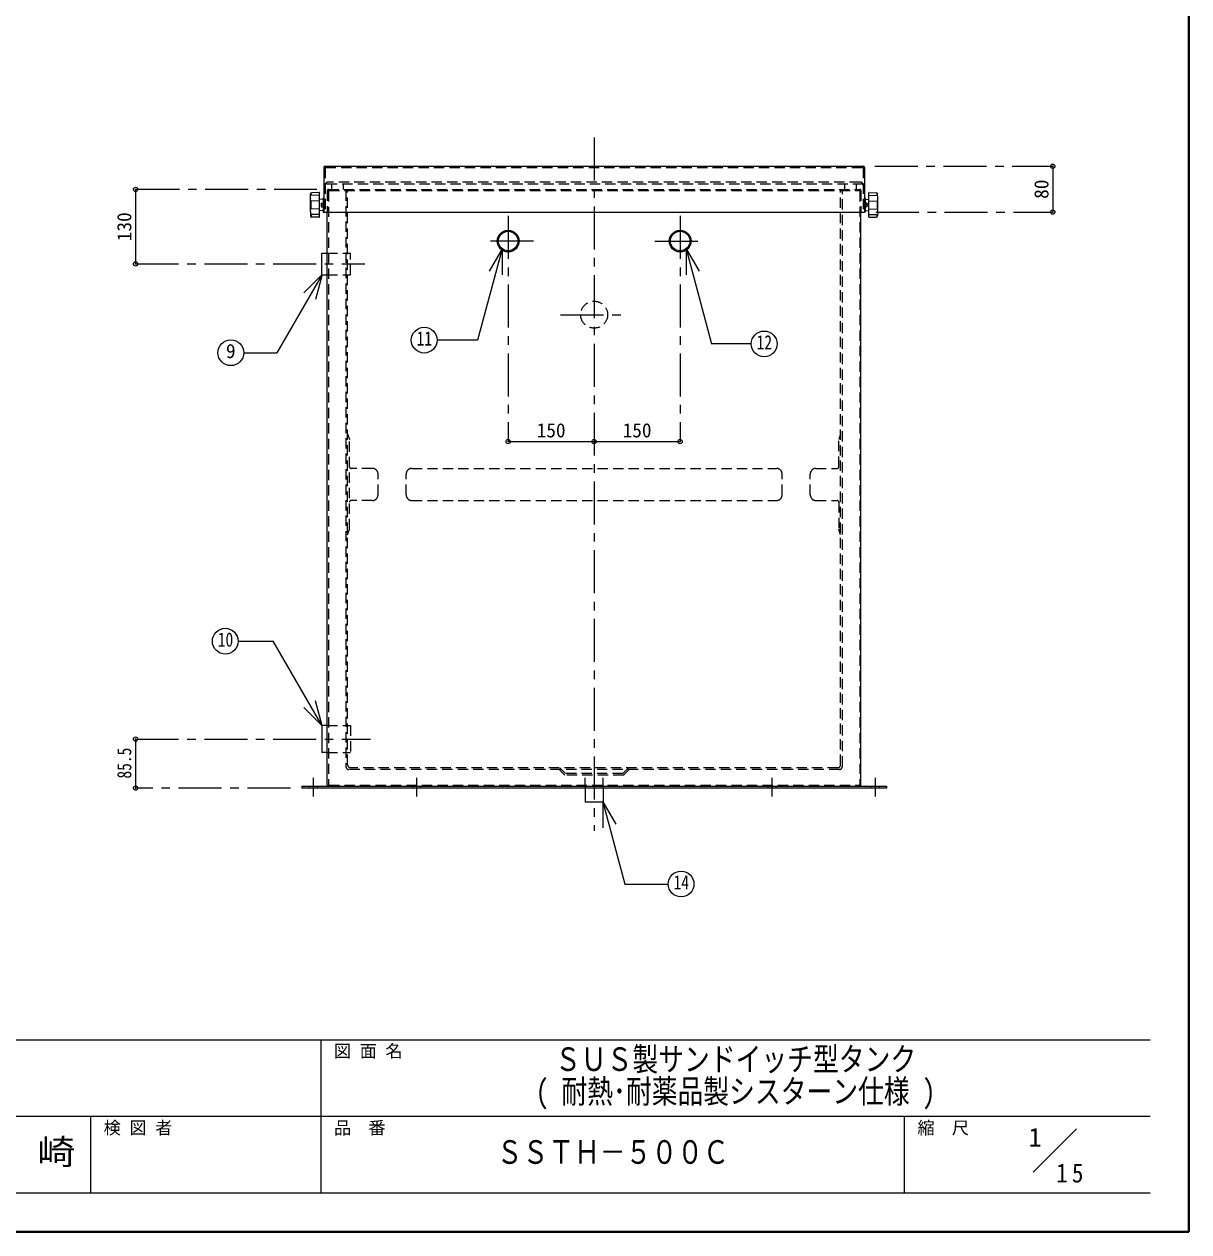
# Model space of a CAD drawing. Units: millimetres at full size, sheet at 1:15. Extents: x -3044 to 3031, y -2085 to 2130.
# Drawn here: x 999 to 3031, y -2085 to 23 of the extents above; entities that cross this region are included whole.
import ezdxf
from ezdxf.enums import TextEntityAlignment as Align

# ---------------------------------------------------------------- set-up
doc = ezdxf.new("R2010")
doc.units = ezdxf.units.MM
doc.header["$LTSCALE"] = 15
doc.header["$PDMODE"] = 32
doc.header["$PDSIZE"] = 7.5
doc.linetypes.add('CHAIN1', pattern=[8, 5, -1, 1, -1])
doc.linetypes.add('DASHED1', pattern=[1.8, 1.2, -0.6])
doc.layers.add('0-0', color=7, linetype='Continuous', lineweight=18)
doc.styles.add('ＭＳ ゴシック', font='')
doc.styles.get('ＭＳ ゴシック').set_extended_font_data('MS Gothic')

msp = doc.modelspace()

# ---------------------------------------------------------------- linework, layer by layer
at = {"layer": '0-0', "color": 1, "lineweight": 40}
for q in [(3031, 2130.04), (-3044, -2084.96)]:
    msp.add_line((3031, -2084.96), q, dxfattribs=at)
at = {"layer": '0-0', "color": 4, "linetype": 'CHAIN1', "lineweight": 9}
for p, q in [((1993.5, -175.46), (1993.5, -1384.96)), ((2483, -225.46), (2793.5, -225.46)), ((1510, -265.96), (1193.5, -265.96)), ((1843.5, -311.96), (1843.5, -705.96)), ((2143.5, -311.96), (2143.5, -705.96)), ((2485, -305.46), (2793.5, -305.46)), ((1887.5, -355.96), (1799.5, -355.96)), ((2099.5, -355.96), (2187.5, -355.96)), ((1193.5, -395.96), (1593.5, -395.96)), ((1935, -484.46), (2052, -484.46)), ((1193.5, -1224.96), (1603.5, -1224.96)), ((1503.5, -1292.46), (1503.5, -1325.46)), ((1683.5, -1292.46), (1683.5, -1325.46)), ((2303.5, -1292.46), (2303.5, -1325.46)), ((2483.5, -1292.46), (2483.5, -1325.46)), ((1463.5, -1310.46), (1193.5, -1310.46))]:
    msp.add_line(p, q, dxfattribs=at)
at = {"layer": '0-0', "color": 5, "lineweight": 25}
for p, q in [((1522, -227.46), (1522, -305.46)), ((1524, -225.46), (2463, -225.46)), ((2465, -227.46), (2465, -305.46)), ((1522, -305.46), (2465, -305.46)), ((1528, -1305.46), (1528, -305.46)), ((2459, -1305.46), (2459, -305.46)), ((1483.5, -1307.46), (2503.5, -1307.46)), ((1483.5, -1307.46), (1483.5, -1310.46)), ((2503.5, -1310.46), (1483.5, -1310.46)), ((2503.5, -1307.46), (2503.5, -1310.46))]:
    msp.add_line(p, q, dxfattribs=at)
at = {"layer": '0-0', "linetype": 'DASHED1'}
for p, q in [((1524, -228.46), (1524, -305.46)), ((1525, -227.46), (2462, -227.46)), ((2463, -228.46), (2463, -305.46)), ((1527, -255.96), (2460, -255.96)), ((1528, -267.96), (1528, -305.46)), ((2457, -252.96), (1530, -252.96)), ((1530, -265.96), (2457, -265.96)), ((1530, -268.96), (1530, -1304.46)), ((1531, -267.96), (2456, -267.96)), ((1536, -265.96), (1536, -255.96)), ((1560.5, -267.96), (1560.5, -1272.96)), ((1563.5, -1269.96), (1563.5, -265.96)), ((2423.5, -1269.96), (2423.5, -265.96)), ((2426.5, -1272.96), (2426.5, -267.96)), ((2451, -265.96), (2451, -255.96)), ((2457, -268.96), (2457, -1304.46)), ((2459, -267.96), (2459, -305.46)), ((1675.5, -752.71), (2311.5, -752.71)), ((1665.5, -798.71), (1665.5, -762.71)), ((2321.5, -798.71), (2321.5, -762.71)), ((1675.5, -808.71), (2311.5, -808.71)), ((2421.5, -1277.96), (1565.5, -1277.96)), ((2418.5, -1274.96), (1568.5, -1274.96)), ((1531, -1305.46), (2456, -1305.46)), ((1548, -1305.96), (1548, -1307.46)), ((2439, -1305.46), (2439, -1307.46)), ((1676.5, -1307.46), (1676.5, -1310.46)), ((1690.5, -1307.46), (1690.5, -1310.46)), ((2296.5, -1307.46), (2296.5, -1310.46)), ((2310.5, -1307.46), (2310.5, -1310.46))]:
    msp.add_line(p, q, dxfattribs=at)
at = {"layer": '0-0', "color": 4, "lineweight": 9}
for p, q in [((2793.5, -225.46), (2793.5, -305.46)), ((1193.5, -265.96), (1193.5, -395.96)), ((1193.5, -1224.96), (1193.5, -1310.46))]:
    msp.add_line(p, q, dxfattribs=at)
at = {"layer": '0-0'}
for p, q in [((1498.52, -281.19), (1498.91, -273.81)), ((1513.99, -271.49), (1500.84, -271.92)), ((1514.5, -313.92), (1514.5, -271.99)), ((2472.5, -313.92), (2472.5, -271.99)), ((2473.02, -271.49), (2486.17, -271.92)), ((2488.49, -281.19), (2488.1, -273.81)), ((1498.5, -304.19), (1498.5, -281.72)), ((1514.5, -276.02), (1499.95, -276.51)), ((1514.5, -286.1), (1499.95, -285.62)), ((1520.04, -283.42), (1514.5, -282.96)), ((1517.25, -290.61), (1517.25, -295.3)), ((1517.88, -289.96), (1520.5, -289.96)), ((1517.88, -292.96), (1520.5, -292.96)), ((1520.5, -280.46), (1522, -280.46)), ((1520.5, -280.46), (1520.5, -305.46)), ((2466.5, -280.46), (2465, -280.46)), ((2469.13, -289.96), (2466.5, -289.96)), ((2469.13, -292.96), (2466.5, -292.96)), ((2466.96, -283.42), (2472.5, -282.96)), ((2469.75, -290.61), (2469.75, -295.3)), ((2472.5, -276.02), (2487.05, -276.51)), ((2472.5, -286.1), (2487.05, -285.62)), ((2488.5, -304.19), (2488.5, -281.72)), ((1498.52, -304.72), (1498.91, -312.1)), ((1514.5, -299.81), (1499.95, -300.3)), ((1514.5, -309.89), (1499.95, -309.41)), ((1513.99, -314.42), (1500.84, -314)), ((1520.04, -302.49), (1514.5, -302.96)), ((1517.88, -295.96), (1520.5, -295.96)), ((1520.5, -305.46), (1522, -305.46)), ((2469.13, -295.96), (2466.5, -295.96)), ((2466.96, -302.49), (2472.5, -302.96)), ((2472.5, -299.81), (2487.05, -300.3)), ((2472.5, -309.89), (2487.05, -309.41)), ((2473.02, -314.42), (2486.17, -314)), ((2488.49, -304.72), (2488.1, -312.1)), ((1518.5, -414.96), (1518.5, -376.96)), ((1518.5, -376.96), (1528, -376.96)), ((1832.94, -369.71), (1810.44, -408.68)), ((1832.94, -369.71), (1832.94, -414.71)), ((2154.06, -369.71), (2154.06, -414.71)), ((2154.06, -369.71), (2176.56, -408.68)), ((2154.06, -369.71), (2198.49, -535.52)), ((1519.04, -414.3), (1440.2, -550.84)), ((1519.04, -414.3), (1487.22, -446.12)), ((1519.04, -414.3), (1507.39, -457.77)), ((1518.5, -414.96), (1528, -414.96)), ((2267.68, -535.52), (2198.49, -535.52)), ((1382.12, -550.84), (1440.2, -550.84)), ((1372.53, -1054.27), (1433.5, -1054.27)), ((1518.77, -1201.96), (1433.5, -1054.27)), ((1518.77, -1201.96), (1507.12, -1158.5)), ((1518.77, -1201.96), (1486.95, -1170.14)), ((1518.5, -1201.46), (1518.5, -1248.46)), ((1528, -1201.46), (1518.5, -1201.46)), ((1528, -1248.46), (1518.5, -1248.46)), ((1978, -1310.46), (1978, -1334.96)), ((2009, -1310.46), (2009, -1334.96)), ((2009, -1334.96), (1978, -1334.96)), ((2008.89, -1334.78), (2031.39, -1373.75)), ((2008.89, -1334.78), (2008.89, -1379.78)), ((2759.17, -1980.72), (2834.93, -1904.96))]:
    msp.add_line(p, q, dxfattribs=at)
at = {"layer": '0-0', "color": 4, "linetype": 'DASHED1', "lineweight": 9}
for p, q in [((1556, -265.96), (1556, -255.96)), ((2431, -265.96), (2431, -255.96)), ((1528, -376.96), (1568.5, -376.96)), ((1568.5, -414.96), (1568.5, -376.96)), ((1528, -414.96), (1568.5, -414.96)), ((1563.5, -692.21), (1566.5, -702.21)), ((2423.5, -692.21), (2420.5, -702.21)), ((1566.5, -858.71), (1566.5, -702.71)), ((2420.5, -749.71), (2420.5, -702.71)), ((1606.5, -752.71), (1569.5, -752.71)), ((2380.5, -752.71), (2417.5, -752.71)), ((1616.5, -798.71), (1616.5, -762.71)), ((2370.5, -798.71), (2370.5, -762.71)), ((1606.5, -808.71), (1569.5, -808.71)), ((2380.5, -808.71), (2417.5, -808.71)), ((2420.5, -811.71), (2420.5, -858.71)), ((1563.5, -868.71), (1566.5, -858.71)), ((2423.5, -868.71), (2420.5, -858.71)), ((1528, -1201.46), (1568.5, -1201.46)), ((1568.5, -1201.46), (1568.5, -1248.46)), ((1528, -1248.46), (1568.5, -1248.46)), ((1932.26, -1277.96), (1942.26, -1287.96)), ((1933.5, -1274.96), (1943.5, -1284.96)), ((2043.5, -1284.96), (1943.5, -1284.96)), ((1978, -1310.46), (1978, -1284.96)), ((2009, -1310.46), (2009, -1284.96)), ((2053.5, -1274.96), (2043.5, -1284.96)), ((1496.5, -1307.46), (1496.5, -1310.46)), ((1510.5, -1307.46), (1510.5, -1310.46)), ((2476.5, -1307.46), (2476.5, -1310.46)), ((2490.5, -1307.46), (2490.5, -1310.46))]:
    msp.add_line(p, q, dxfattribs=at)
at = {"layer": '0-0', "color": 6, "lineweight": 25}
for p, q in [((-2976.5, -1749.6), (2963.5, -1749.6)), ((1517.07, -2017.46), (1517.07, -1749.6)), ((2963.5, -1883.53), (-90.07, -1883.53)), ((1115.29, -2017.46), (1115.29, -1883.53)), ((2534.93, -2017.46), (2534.93, -1883.53)), ((2963.5, -2017.46), (-2976.5, -2017.46))]:
    msp.add_line(p, q, dxfattribs=at)
at = {"layer": '0-0'}
for points in [[(2466.5, -280.46), (2466.5, -305.46), (2465, -305.46)], [(1832.94, -369.71), (1790.3, -528.84), (1719.55, -528.84)], [(2008.89, -1334.78), (2047.26, -1477.98), (2122.71, -1477.98)]]:
    msp.add_lwpolyline(points, dxfattribs=at)
at = {"layer": '0-0', "color": 4, "lineweight": 9}
msp.add_lwpolyline([(1843.5, -705.96), (1993.5, -705.96), (2143.5, -705.96)], dxfattribs=at)
at = {"layer": '0-0', "color": 4, "linetype": 'DASHED1', "lineweight": 9}
msp.add_lwpolyline([(2054.74, -1277.96), (2044.74, -1287.96), (1942.26, -1287.96)], dxfattribs=at)
at = {"layer": '0-0', "color": 5, "lineweight": 25}
for centre, radius in [((1843.5, -355.96), 19), ((2143.5, -355.96), 19), ((1843.5, -355.96), 17), ((2143.5, -355.96), 17)]:
    msp.add_circle(centre, radius, dxfattribs=at)
at = {"layer": '0-0', "color": 4, "linetype": 'DASHED1', "lineweight": 9}
msp.add_circle((1993.5, -484.46), 23.5, dxfattribs=at)
at = {"layer": '0-0'}
for centre in [(1697.05, -528.84), (2290.18, -535.52), (1359.62, -550.84), (1350.03, -1054.27), (2145.21, -1477.98)]:
    msp.add_circle(centre, 22.5, dxfattribs=at)
at = {"layer": '0-0', "color": 5, "lineweight": 25}
for centre, start, end in [((1524, -227.46), 90, 180), ((2463, -227.46), 0, 90), ((1530, -1305.46), 180, 270), ((2457, -1305.46), 270, 0)]:
    msp.add_arc(centre, 2, start, end, dxfattribs=at)
at = {"layer": '0-0', "linetype": 'DASHED1'}
for centre, radius, start, end in [((1525, -228.46), 1, 90, 180), ((2462, -228.46), 1, 0, 90), ((1530, -258.96), 6, 90, 180), ((1527, -258.96), 3, 90, 180), ((1530, -267.96), 2, 90, 180), ((1531, -268.96), 1, 90, 180), ((2456, -268.96), 1, 0, 90), ((2457, -258.96), 6, 0, 90), ((2457, -267.96), 2, 0, 90), ((2460, -258.96), 3, 0, 90), ((1675.5, -762.71), 10, 90, 180), ((2311.5, -762.71), 10, 0, 90), ((1675.5, -798.71), 10, 180, 270), ((2311.5, -798.71), 10, 270, 0), ((1565.5, -1272.96), 5, 180, 270), ((1568.5, -1269.96), 5, 180, 270), ((2418.5, -1269.96), 5, 270, 0), ((2421.5, -1272.96), 5, 270, 0), ((1531, -1304.46), 1, 180, 270), ((2456, -1304.46), 1, 270, 0)]:
    msp.add_arc(centre, radius, start, end, dxfattribs=at)
at = {"layer": '0-0'}
for centre, radius, start, end in [((1500.9, -273.92), 2, 91.84585, 176.98087), ((1501.57, -273.45), 2.07, 141.26695, 176.97243), ((1509.46, -273.53), 9.96, 178.90936, 197.37998), ((1514, -271.99), 0.5, 0, 91.84585), ((2473, -271.99), 0.5, 88.15415, 180), ((2486.1, -273.92), 2, 3.01913, 88.15415), ((2477.54, -273.53), 9.96, 342.62002, 1.09064), ((2485.43, -273.45), 2.07, 3.02757, 38.73305), ((1508.5, -281.72), 10, 176.98087, 180), ((1553.34, -292.96), 54.34, 172.70127, 187.29873), ((1499.94, -286.12), 0.5, 88.09085, 172.70127), ((1519.36, -291.46), 2.11, 134.62454, 225.37546), ((1518.82, -291.49), 1.79, 121.62812, 150.75937), ((1519.36, -294.46), 2.11, 134.62454, 225.37546), ((1520, -283.92), 0.5, 0, 85.23636), ((2467, -283.92), 0.5, 94.76364, 180), ((2468.19, -291.49), 1.79, 29.24063, 58.37188), ((2467.65, -291.46), 2.11, 314.62454, 45.37546), ((2467.65, -294.46), 2.11, 314.62454, 45.37546), ((2487.07, -286.12), 0.5, 7.29873, 91.90915), ((2433.67, -292.96), 54.34, 352.70127, 7.29873), ((2478.5, -281.72), 10, 0, 3.01913), ((1508.5, -304.19), 10, 180, 183.01913), ((1500.9, -312), 2, 183.01913, 268.15415), ((1499.94, -299.8), 0.5, 187.29873, 271.90915), ((1509.46, -312.38), 9.96, 162.62002, 181.09064), ((1501.57, -312.46), 2.07, 183.02757, 218.73305), ((1514, -313.92), 0.5, 268.15415, 0), ((1518.82, -294.43), 1.79, 209.24063, 238.37188), ((1520, -302), 0.5, 274.76364, 0), ((2467, -302), 0.5, 180, 265.23636), ((2468.19, -294.43), 1.79, 301.62812, 330.75937), ((2473, -313.92), 0.5, 180, 271.84585), ((2486.1, -312), 2, 271.84585, 356.98087), ((2477.54, -312.38), 9.96, 358.90936, 17.37998), ((2487.07, -299.8), 0.5, 268.09085, 352.70127), ((2485.43, -312.46), 2.07, 321.26695, 356.97243), ((2478.5, -304.19), 10, 356.98087, 0)]:
    msp.add_arc(centre, radius, start, end, dxfattribs=at)
at = {"layer": '0-0', "color": 4, "linetype": 'DASHED1', "lineweight": 9}
for centre, radius, start, end in [((1569.5, -749.71), 3, 180, 270), ((1606.5, -762.71), 10, 0, 90), ((2380.5, -762.71), 10, 90, 180), ((2417.5, -749.71), 3, 270, 0), ((1606.5, -798.71), 10, 270, 0), ((2380.5, -798.71), 10, 180, 270), ((1569.5, -811.71), 3, 90, 180), ((2417.5, -811.71), 3, 0, 90)]:
    msp.add_arc(centre, radius, start, end, dxfattribs=at)
at = {"layer": '0-0', "color": 1}
for p in [(2793.5, -225.46), (1193.5, -265.96), (2793.5, -305.46), (1193.5, -395.96), (1843.5, -705.96), (1993.5, -705.96), (2143.5, -705.96), (1193.5, -1224.96), (1193.5, -1310.46)]:
    msp.add_point(p, dxfattribs=at)

# ---------------------------------------------------------------- texts
at = {"layer": '0-0', "style": 'ＭＳ ゴシック'}
for s, p in [('80', (2793.5, -282.33)), ('130', (1193.5, -356.27))]:
    msp.add_text(s, height=24.74, rotation=90, dxfattribs=at).set_placement(p, align=Align.BOTTOM_LEFT)
for s, height, width, p in [('11', 24.74, 0.8, (1683.92, -545.72)), ('12', 24.74, 0.8, (2277.06, -552.39)), ('10', 24.74, 0.8, (1336.91, -1071.15)), ('14', 24.74, 0.8, (2132.09, -1494.85)), ('ＳＵＳ製サンドイッチ型タンク', 41.24, 0.8, (1925.29, -1816.56)), ('( 耐熱･耐薬品製シスターン仕様 )', 41.24, 0.8, (1891.54, -1872.81)), ('千\u3000崎', 43.99, 1.1, (890.29, -1980.49)), ('ＳＳＴＨ－５００Ｃ', 41.24, 0.8, (1823.5, -1978.62))]:
    msp.add_text(s, height=height, dxfattribs=dict(at, width=width)).set_placement(p, align=Align.BOTTOM_LEFT)
for s, height, p in [('9', 24.74, (1351.19, -567.72)), ('150', 24.74, (1893.19, -705.96)), ('150', 24.74, (2043.19, -705.96)), ('図 面 名', 21.99, (1539.57, -1787.1)), ('検 図 者', 21.99, (1137.79, -1921.03)), ('品\u3000番', 21.99, (1539.57, -1921.03)), ('縮\u3000尺', 21.99, (2557.43, -1921.03)), ('1', 32.99, (2751.55, -1946.24))]:
    msp.add_text(s, height=height, dxfattribs=at).set_placement(p, align=Align.BOTTOM_LEFT)
at = {"layer": '0-0', "style": 'ＭＳ ゴシック', "width": 0.8}
msp.add_text('85.5', height=24.74, rotation=90, dxfattribs=at).set_placement((1193.5, -1293.96), align=Align.BOTTOM_LEFT)
at = {"layer": '0-0', "insert": (2799.5, -1999.31), "char_height": 32.99, "attachment_point": 7, "style": 'ＭＳ ゴシック'}
msp.add_mtext('\\T1.36;\\W0.9;15', dxfattribs=at)

doc.saveas('drawing.dxf')
